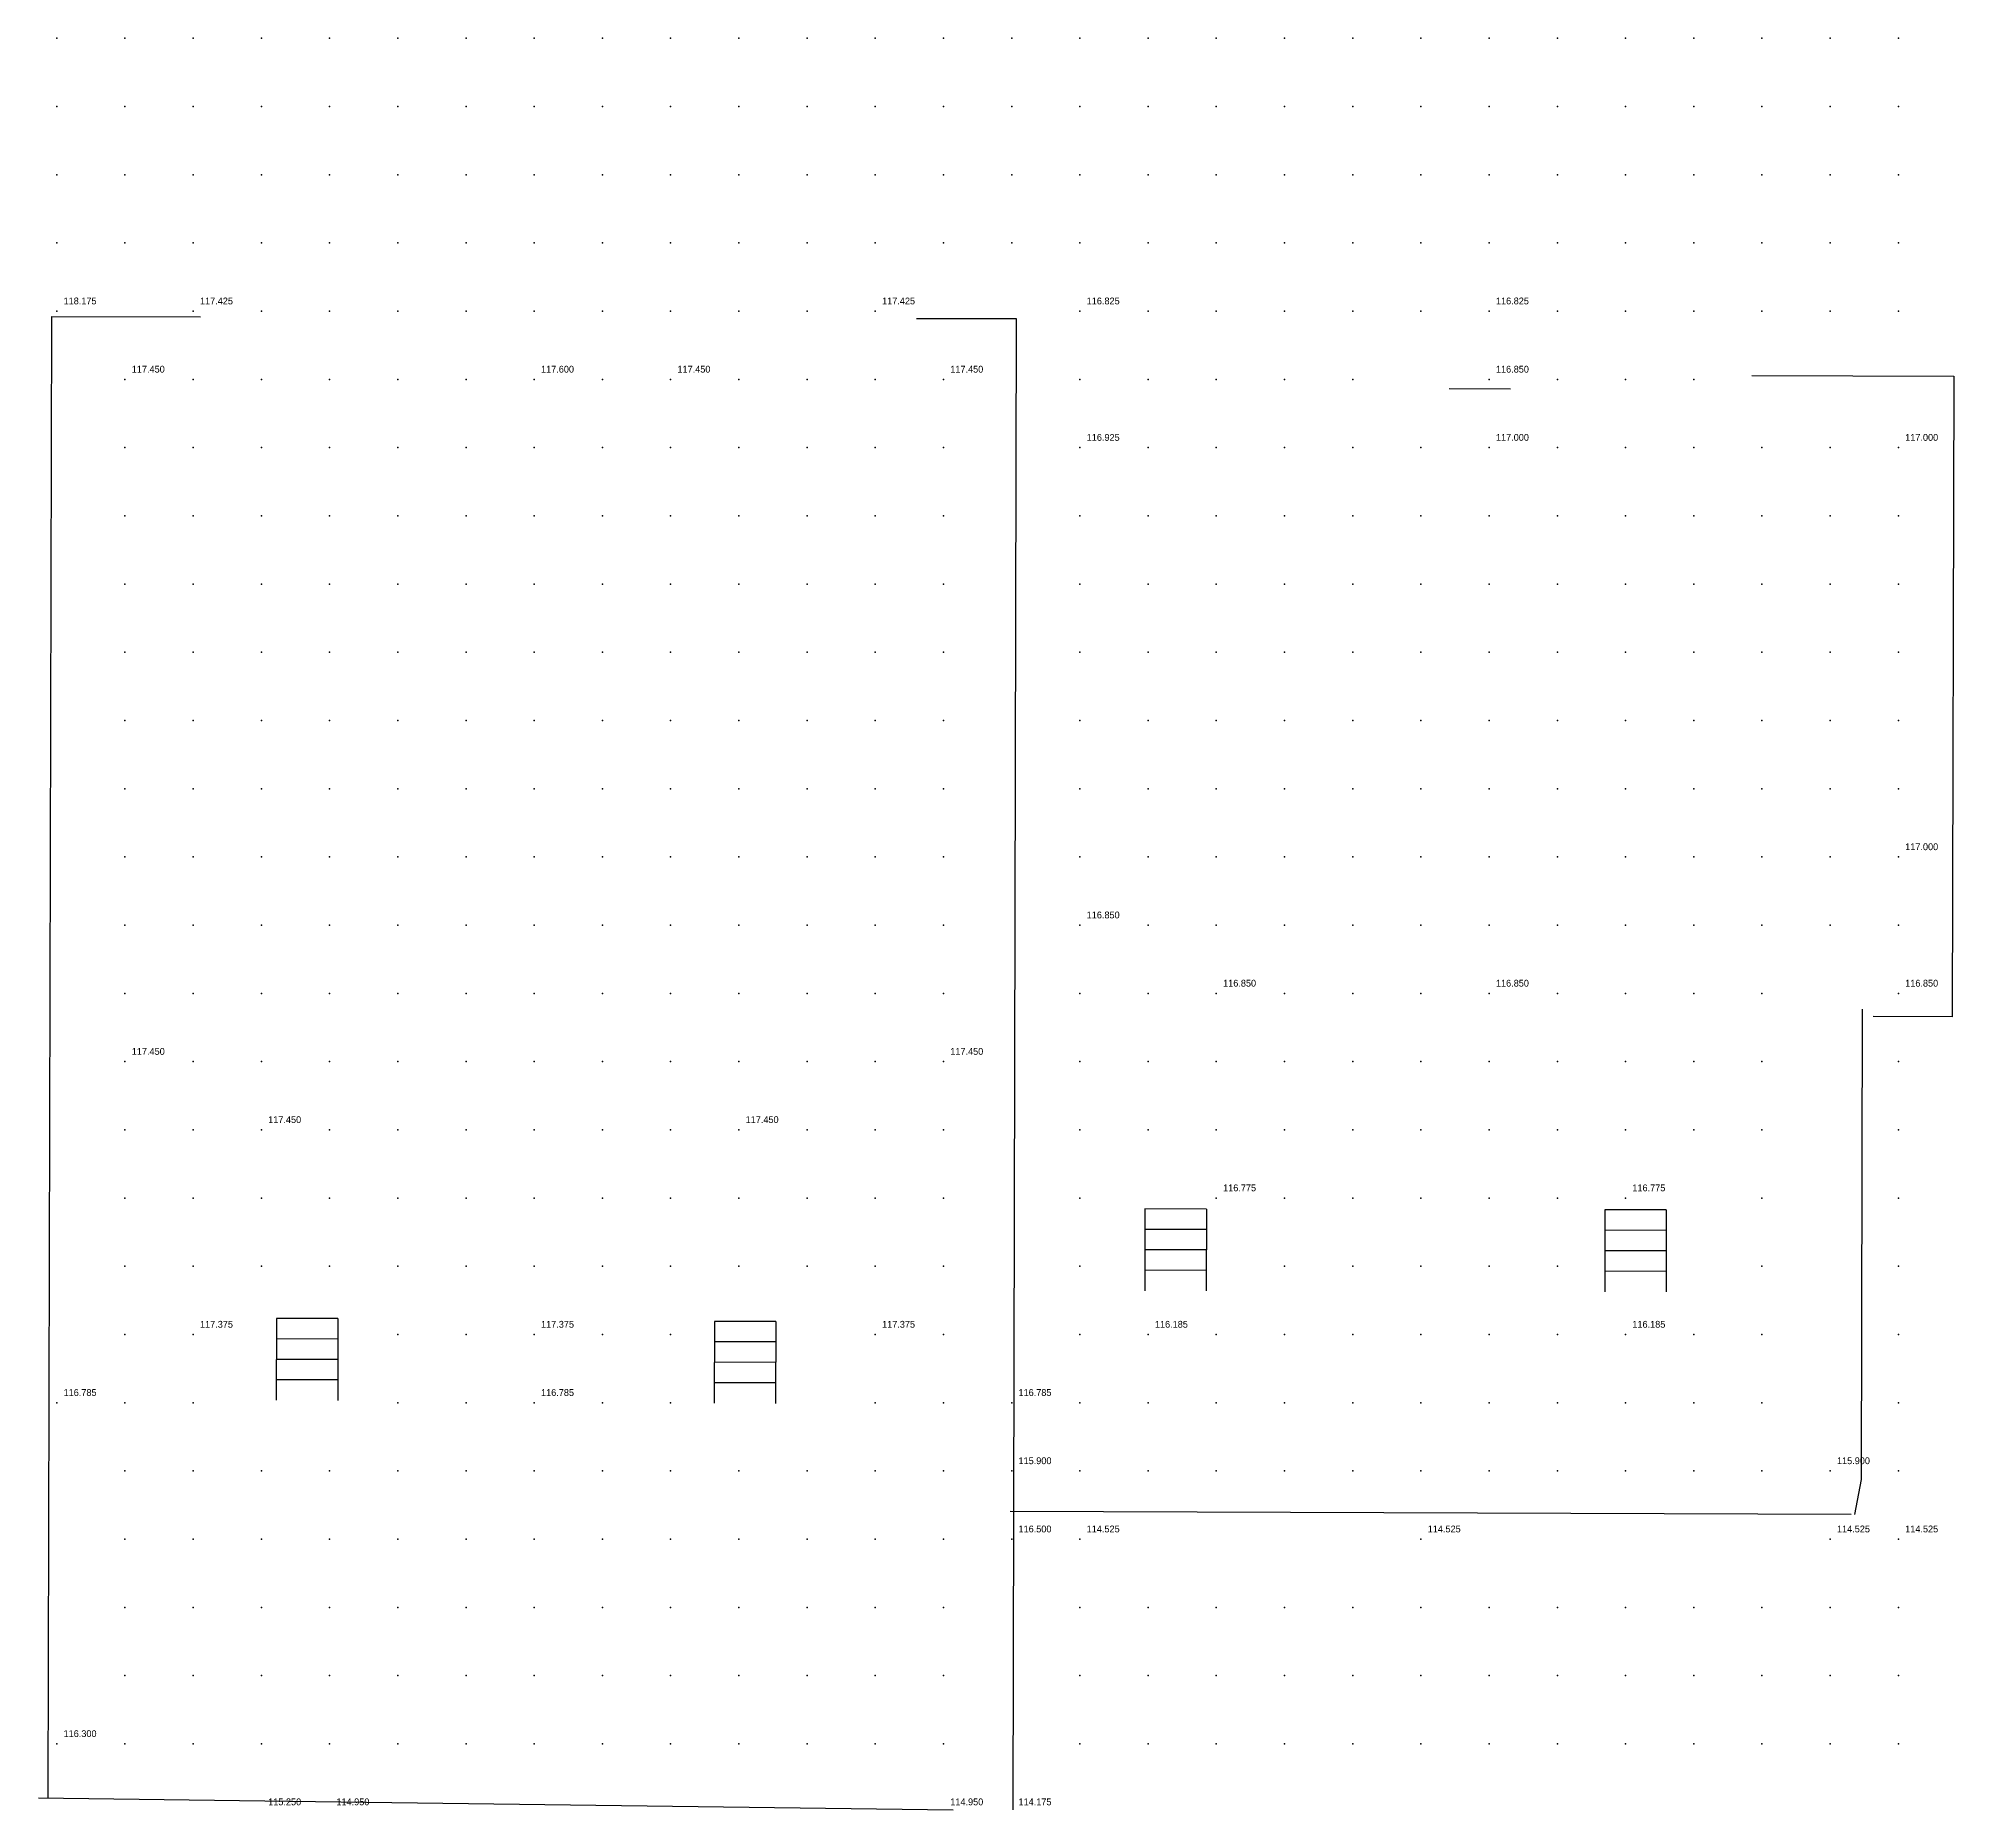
# Model space of a CAD drawing. Header units: metres. Extents: x 287878 to 288137, y 62805 to 63074.
# Drawn here: x 288051.73 to 288079.81, y 62857.04 to 62883 of the extents above; entities that cross this region are included whole.
import ezdxf

# ---------------------------------------------------------------- set-up
doc = ezdxf.new("R2010")
doc.units = ezdxf.units.M
for name, color, linetype in [('BARRIERS', 1, 'Continuous'), ('SURVEY_INTERP', 8, 'Continuous'), ('SURVEY_REAL', 3, 'Continuous')]:
    doc.layers.add(name, color=color, linetype=linetype)

msp = doc.modelspace()

# ---------------------------------------------------------------- linework, layer by layer
at = {"layer": 'BARRIERS'}
for p, q in [((288051.921, 62878.921), (288051.871, 62857.208)), ((288051.921, 62878.921), (288054.105, 62878.919)), ((288066.071, 62878.886), (288064.607, 62878.886)), ((288066.031, 62861.408), (288066.071, 62878.886)), ((288076.853, 62878.057), (288079.811, 62878.05)), ((288079.811, 62878.05), (288079.79, 62868.658)), ((288072.414, 62877.869), (288073.314, 62877.861)), ((288078.47, 62868.768), (288078.454, 62861.877)), ((288079.79, 62868.658), (288078.632, 62868.66)), ((288067.954, 62865.842), (288067.951, 62864.642)), ((288068.854, 62865.84), (288067.954, 62865.842)), ((288068.854, 62865.84), (288068.851, 62864.64)), ((288074.698, 62865.828), (288074.695, 62864.628)), ((288075.598, 62865.826), (288074.698, 62865.828)), ((288075.598, 62865.826), (288075.595, 62864.626)), ((288068.853, 62865.54), (288067.953, 62865.542)), ((288075.597, 62865.526), (288074.697, 62865.528)), ((288068.852, 62865.24), (288067.952, 62865.242)), ((288075.596, 62865.226), (288074.696, 62865.228)), ((288068.851, 62864.94), (288067.951, 62864.942)), ((288075.596, 62864.926), (288074.696, 62864.928)), ((288055.221, 62864.236), (288055.219, 62863.036)), ((288056.121, 62864.234), (288055.221, 62864.236)), ((288056.121, 62864.234), (288056.119, 62863.034)), ((288061.642, 62864.193), (288061.639, 62862.993)), ((288062.542, 62864.191), (288061.642, 62864.193)), ((288062.542, 62864.191), (288062.539, 62862.991)), ((288056.121, 62863.934), (288055.221, 62863.936)), ((288062.541, 62863.891), (288061.641, 62863.893)), ((288056.12, 62863.634), (288055.22, 62863.636)), ((288062.541, 62863.591), (288061.641, 62863.593)), ((288056.119, 62863.334), (288055.219, 62863.336)), ((288062.54, 62863.291), (288061.64, 62863.293)), ((288078.454, 62861.877), (288078.356, 62861.361)), ((288078.306, 62861.361), (288065.976, 62861.408)), ((288066.021, 62857.033), (288066.031, 62861.408)), ((288051.73, 62857.208), (288055.415, 62857.161)), ((288055.415, 62857.161), (288065.141, 62857.035))]:
    msp.add_line(p, q, dxfattribs=at)
at = {"layer": 'SURVEY_INTERP'}
for p in [(288052, 62883, 117.537), (288053, 62883, 117.501), (288054, 62883, 117.465), (288055, 62883, 117.431), (288056, 62883, 117.398), (288057, 62883, 117.368), (288058, 62883, 117.339), (288059, 62883, 117.311), (288060, 62883, 117.282), (288061, 62883, 117.253), (288062, 62883, 117.224), (288063, 62883, 117.193), (288064, 62883, 117.16), (288065, 62883, 117.124), (288066, 62883, 117.084), (288067, 62883, 117.045), (288068, 62883, 117.007), (288069, 62883, 116.971), (288070, 62883, 116.936), (288071, 62883, 116.901), (288072, 62883, 116.867), (288073, 62883, 116.834), (288074, 62883, 116.801), (288075, 62883, 116.767), (288076, 62883, 116.731), (288077, 62883, 116.693), (288078, 62883, 116.654), (288079, 62883, 116.614), (288052, 62882, 117.528), (288053, 62882, 117.487), (288054, 62882, 117.447), (288055, 62882, 117.41), (288056, 62882, 117.376), (288057, 62882, 117.346), (288058, 62882, 117.32), (288059, 62882, 117.295), (288060, 62882, 117.27), (288061, 62882, 117.243), (288062, 62882, 117.216), (288063, 62882, 117.189), (288064, 62882, 117.157), (288065, 62882, 117.116), (288066, 62882, 117.067), (288067, 62882, 117.02), (288068, 62882, 116.98), (288069, 62882, 116.944), (288070, 62882, 116.908), (288071, 62882, 116.873), (288072, 62882, 116.841), (288073, 62882, 116.81), (288074, 62882, 116.779), (288075, 62882, 116.744), (288076, 62882, 116.706), (288077, 62882, 116.667), (288078, 62882, 116.626), (288079, 62882, 116.584), (288052, 62881, 117.538), (288053, 62881, 117.487), (288054, 62881, 117.439), (288055, 62881, 117.397), (288056, 62881, 117.362), (288057, 62881, 117.335), (288058, 62881, 117.317), (288059, 62881, 117.299), (288060, 62881, 117.276), (288061, 62881, 117.25), (288062, 62881, 117.226), (288063, 62881, 117.209), (288064, 62881, 117.187), (288065, 62881, 117.133), (288066, 62881, 117.056), (288067, 62881, 116.992), (288068, 62881, 116.953), (288069, 62881, 116.921), (288070, 62881, 116.886), (288071, 62881, 116.852), (288072, 62881, 116.823), (288073, 62881, 116.799), (288074, 62881, 116.77), (288075, 62881, 116.732), (288076, 62881, 116.689), (288077, 62881, 116.647), (288078, 62881, 116.606), (288079, 62881, 116.563), (288052, 62880, 117.574), (288053, 62880, 117.497), (288054, 62880, 117.44), (288055, 62880, 117.391), (288056, 62880, 117.354), (288057, 62880, 117.336), (288058, 62880, 117.337), (288059, 62880, 117.336), (288060, 62880, 117.313), (288061, 62880, 117.282), (288062, 62880, 117.255), (288063, 62880, 117.261), (288064, 62880, 117.284), (288065, 62880, 117.192), (288066, 62880, 117.041), (288067, 62880, 116.93), (288068, 62880, 116.919), (288069, 62880, 116.902), (288070, 62880, 116.869), (288071, 62880, 116.837), (288072, 62880, 116.817), (288073, 62880, 116.808), (288074, 62880, 116.779), (288075, 62880, 116.73), (288076, 62880, 116.68), (288077, 62880, 116.637), (288078, 62880, 116.6), (288079, 62880, 116.559), (288055, 62879, 117.387), (288056, 62879, 117.347), (288057, 62879, 117.345), (288058, 62879, 117.396), (288059, 62879, 117.446), (288060, 62879, 117.384), (288061, 62879, 117.356), (288062, 62879, 117.296), (288063, 62879, 117.307), (288068, 62879, 116.893), (288069, 62879, 116.889), (288070, 62879, 116.856), (288071, 62879, 116.829), (288072, 62879, 116.821), (288074, 62879, 116.796), (288075, 62879, 116.733), (288076, 62879, 116.674), (288077, 62879, 116.637), (288078, 62879, 116.623), (288079, 62879, 116.599), (288054, 62878, 117.44), (288055, 62878, 117.377), (288056, 62878, 117.334), (288057, 62878, 117.343), (288058, 62878, 117.449), (288060, 62878, 117.432), (288062, 62878, 117.326), (288063, 62878, 117.267), (288064, 62878, 117.315), (288067, 62878, 116.94), (288068, 62878, 116.912), (288069, 62878, 116.881), (288070, 62878, 116.844), (288071, 62878, 116.827), (288074, 62878, 116.816), (288075, 62878, 116.732), (288076, 62878, 116.666), (288053, 62877, 117.476), (288054, 62877, 117.416), (288055, 62877, 117.349), (288056, 62877, 117.305), (288057, 62877, 117.306), (288058, 62877, 117.367), (288059, 62877, 117.426), (288060, 62877, 117.361), (288061, 62877, 117.334), (288062, 62877, 117.257), (288063, 62877, 117.197), (288064, 62877, 117.206), (288065, 62877, 117.217), (288068, 62877, 116.915), (288069, 62877, 116.867), (288070, 62877, 116.826), (288071, 62877, 116.817), (288072, 62877, 116.881), (288074, 62877, 116.858), (288075, 62877, 116.72), (288076, 62877, 116.647), (288077, 62877, 116.642), (288078, 62877, 116.775), (288053, 62876, 117.431), (288054, 62876, 117.365), (288055, 62876, 117.306), (288056, 62876, 117.264), (288057, 62876, 117.248), (288058, 62876, 117.256), (288059, 62876, 117.262), (288060, 62876, 117.238), (288061, 62876, 117.204), (288062, 62876, 117.157), (288063, 62876, 117.115), (288064, 62876, 117.09), (288065, 62876, 117.056), (288067, 62876, 116.93), (288068, 62876, 116.89), (288069, 62876, 116.838), (288070, 62876, 116.796), (288071, 62876, 116.783), (288072, 62876, 116.818), (288073, 62876, 116.86), (288074, 62876, 116.78), (288075, 62876, 116.674), (288076, 62876, 116.609), (288077, 62876, 116.594), (288078, 62876, 116.65), (288079, 62876, 116.682), (288053, 62875, 117.363), (288054, 62875, 117.309), (288055, 62875, 117.259), (288056, 62875, 117.218), (288057, 62875, 117.191), (288058, 62875, 117.175), (288059, 62875, 117.16), (288060, 62875, 117.137), (288061, 62875, 117.107), (288062, 62875, 117.071), (288063, 62875, 117.036), (288064, 62875, 117.004), (288065, 62875, 116.969), (288067, 62875, 116.885), (288068, 62875, 116.842), (288069, 62875, 116.795), (288070, 62875, 116.756), (288071, 62875, 116.732), (288072, 62875, 116.725), (288073, 62875, 116.715), (288074, 62875, 116.67), (288075, 62875, 116.609), (288076, 62875, 116.559), (288077, 62875, 116.531), (288078, 62875, 116.515), (288079, 62875, 116.457), (288053, 62874, 117.308), (288054, 62874, 117.261), (288055, 62874, 117.216), (288056, 62874, 117.175), (288057, 62874, 117.142), (288058, 62874, 117.114), (288059, 62874, 117.089), (288060, 62874, 117.063), (288061, 62874, 117.034), (288062, 62874, 117.002), (288063, 62874, 116.97), (288064, 62874, 116.937), (288065, 62874, 116.904), (288067, 62874, 116.831), (288068, 62874, 116.792), (288069, 62874, 116.751), (288070, 62874, 116.713), (288071, 62874, 116.681), (288072, 62874, 116.656), (288073, 62874, 116.628), (288074, 62874, 116.592), (288075, 62874, 116.55), (288076, 62874, 116.513), (288077, 62874, 116.487), (288078, 62874, 116.463), (288079, 62874, 116.416), (288053, 62873, 117.272), (288054, 62873, 117.227), (288055, 62873, 117.183), (288056, 62873, 117.141), (288057, 62873, 117.103), (288058, 62873, 117.069), (288059, 62873, 117.038), (288060, 62873, 117.008), (288061, 62873, 116.979), (288062, 62873, 116.95), (288063, 62873, 116.92), (288064, 62873, 116.889), (288065, 62873, 116.857), (288067, 62873, 116.791), (288068, 62873, 116.754), (288069, 62873, 116.716), (288070, 62873, 116.677), (288071, 62873, 116.64), (288072, 62873, 116.607), (288073, 62873, 116.575), (288074, 62873, 116.54), (288075, 62873, 116.505), (288076, 62873, 116.481), (288077, 62873, 116.475), (288078, 62873, 116.488), (288079, 62873, 116.479), (288053, 62872, 117.259), (288054, 62872, 117.212), (288055, 62872, 117.164), (288056, 62872, 117.117), (288057, 62872, 117.074), (288058, 62872, 117.035), (288059, 62872, 117.001), (288060, 62872, 116.97), (288061, 62872, 116.942), (288062, 62872, 116.916), (288063, 62872, 116.889), (288064, 62872, 116.862), (288065, 62872, 116.833), (288067, 62872, 116.776), (288068, 62872, 116.74), (288069, 62872, 116.698), (288070, 62872, 116.654), (288071, 62872, 116.614), (288072, 62872, 116.58), (288073, 62872, 116.547), (288074, 62872, 116.51), (288075, 62872, 116.475), (288076, 62872, 116.458), (288077, 62872, 116.49), (288078, 62872, 116.606), (288079, 62872, 116.714), (288053, 62871, 117.273), (288054, 62871, 117.218), (288055, 62871, 117.162), (288056, 62871, 117.108), (288057, 62871, 117.057), (288058, 62871, 117.012), (288059, 62871, 116.976), (288060, 62871, 116.947), (288061, 62871, 116.923), (288062, 62871, 116.903), (288063, 62871, 116.884), (288064, 62871, 116.864), (288065, 62871, 116.839), (288067, 62871, 116.802), (288068, 62871, 116.758), (288069, 62871, 116.705), (288070, 62871, 116.653), (288071, 62871, 116.606), (288072, 62871, 116.58), (288073, 62871, 116.56), (288074, 62871, 116.513), (288075, 62871, 116.457), (288076, 62871, 116.434), (288077, 62871, 116.488), (288078, 62871, 116.713), (288053, 62870, 117.32), (288054, 62870, 117.25), (288055, 62870, 117.181), (288056, 62870, 117.114), (288057, 62870, 117.052), (288058, 62870, 117), (288059, 62870, 116.962), (288060, 62870, 116.939), (288061, 62870, 116.928), (288062, 62870, 116.919), (288063, 62870, 116.911), (288064, 62870, 116.912), (288065, 62870, 116.896), (288068, 62870, 116.784), (288069, 62870, 116.754), (288070, 62870, 116.682), (288071, 62870, 116.611), (288072, 62870, 116.627), (288073, 62870, 116.676), (288074, 62870, 116.574), (288075, 62870, 116.45), (288076, 62870, 116.394), (288077, 62870, 116.422), (288078, 62870, 116.553), (288079, 62870, 116.67), (288053, 62869, 117.393), (288054, 62869, 117.307), (288055, 62869, 117.222), (288056, 62869, 117.142), (288057, 62869, 117.059), (288058, 62869, 116.995), (288059, 62869, 116.957), (288060, 62869, 116.949), (288061, 62869, 116.969), (288062, 62869, 116.984), (288063, 62869, 116.979), (288064, 62869, 117.035), (288065, 62869, 117.109), (288067, 62869, 116.814), (288068, 62869, 116.776), (288070, 62869, 116.71), (288071, 62869, 116.6), (288072, 62869, 116.673), (288074, 62869, 116.636), (288075, 62869, 116.424), (288076, 62869, 116.335), (288077, 62869, 116.323), (288054, 62868, 117.353), (288055, 62868, 117.308), (288056, 62868, 117.203), (288057, 62868, 117.074), (288058, 62868, 116.993), (288059, 62868, 116.956), (288060, 62868, 116.974), (288061, 62868, 117.074), (288062, 62868, 117.174), (288063, 62868, 117.081), (288064, 62868, 117.149), (288067, 62868, 116.789), (288068, 62868, 116.709), (288069, 62868, 116.708), (288070, 62868, 116.618), (288071, 62868, 116.533), (288072, 62868, 116.559), (288073, 62868, 116.624), (288074, 62868, 116.497), (288075, 62868, 116.339), (288076, 62868, 116.253), (288077, 62868, 116.225), (288079, 62868, 116.357), (288053, 62867, 117.377), (288054, 62867, 117.339), (288056, 62867, 117.257), (288057, 62867, 117.074), (288058, 62867, 116.986), (288059, 62867, 116.954), (288060, 62867, 116.984), (288061, 62867, 117.167), (288063, 62867, 117.158), (288064, 62867, 117.043), (288065, 62867, 117.096), (288067, 62867, 116.701), (288068, 62867, 116.594), (288069, 62867, 116.539), (288070, 62867, 116.478), (288071, 62867, 116.42), (288072, 62867, 116.394), (288073, 62867, 116.371), (288074, 62867, 116.302), (288075, 62867, 116.217), (288076, 62867, 116.154), (288077, 62867, 116.123), (288079, 62867, 116.217), (288053, 62866, 117.288), (288054, 62866, 117.264), (288055, 62866, 117.271), (288056, 62866, 117.162), (288057, 62866, 117.037), (288058, 62866, 116.981), (288059, 62866, 116.967), (288060, 62866, 116.964), (288061, 62866, 117.039), (288062, 62866, 117.141), (288063, 62866, 117.03), (288064, 62866, 116.935), (288065, 62866, 116.855), (288067, 62866, 116.559), (288070, 62866, 116.349), (288071, 62866, 116.299), (288072, 62866, 116.254), (288073, 62866, 116.21), (288074, 62866, 116.161), (288077, 62866, 116.017), (288079, 62866, 116.007), (288053, 62865, 117.25), (288054, 62865, 117.247), (288055, 62865, 117.17), (288056, 62865, 117.065), (288057, 62865, 116.993), (288058, 62865, 117.017), (288059, 62865, 117.086), (288060, 62865, 116.987), (288061, 62865, 116.917), (288062, 62865, 116.922), (288063, 62865, 116.972), (288064, 62865, 117.042), (288065, 62865, 116.858), (288067, 62865, 116.403), (288070, 62865, 116.236), (288071, 62865, 116.185), (288072, 62865, 116.136), (288073, 62865, 116.098), (288074, 62865, 116.089), (288077, 62865, 115.919), (288079, 62865, 115.811), (288053, 62864, 117.25), (288057, 62864, 116.945), (288058, 62864, 117.044), (288060, 62864, 117.019), (288061, 62864, 116.85), (288065, 62864, 116.952), (288067, 62864, 116.291), (288069, 62864, 116.192), (288070, 62864, 116.14), (288071, 62864, 116.077), (288072, 62864, 116.026), (288073, 62864, 116.007), (288074, 62864, 116.069), (288076, 62864, 116.018), (288077, 62864, 115.81), (288079, 62864, 115.603), (288053, 62863, 117.165), (288054, 62863, 117.172), (288057, 62863, 116.861), (288058, 62863, 116.88), (288060, 62863, 116.853), (288061, 62863, 116.753), (288064, 62863, 116.956), (288065, 62863, 116.724), (288067, 62863, 116.25), (288068, 62863, 116.177), (288069, 62863, 116.117), (288070, 62863, 116.033), (288071, 62863, 115.958), (288072, 62863, 115.906), (288073, 62863, 115.891), (288074, 62863, 115.939), (288075, 62863, 115.991), (288076, 62863, 115.85), (288077, 62863, 115.63), (288079, 62863, 115.32), (288053, 62862, 117.024), (288054, 62862, 116.956), (288055, 62862, 116.873), (288056, 62862, 116.789), (288057, 62862, 116.748), (288058, 62862, 116.754), (288059, 62862, 116.76), (288060, 62862, 116.708), (288061, 62862, 116.616), (288062, 62862, 116.558), (288063, 62862, 116.552), (288064, 62862, 116.534), (288065, 62862, 116.418), (288067, 62862, 116.136), (288068, 62862, 116.052), (288069, 62862, 115.972), (288070, 62862, 115.887), (288071, 62862, 115.814), (288072, 62862, 115.762), (288073, 62862, 115.736), (288074, 62862, 115.731), (288075, 62862, 115.705), (288076, 62862, 115.594), (288077, 62862, 115.39), (288079, 62862, 114.878), (288053, 62861, 116.861), (288054, 62861, 116.785), (288055, 62861, 116.712), (288056, 62861, 116.648), (288057, 62861, 116.608), (288058, 62861, 116.593), (288059, 62861, 116.575), (288060, 62861, 116.522), (288061, 62861, 116.446), (288062, 62861, 116.378), (288063, 62861, 116.324), (288064, 62861, 116.261), (288065, 62861, 116.168), (288053, 62860, 116.705), (288054, 62860, 116.628), (288055, 62860, 116.555), (288056, 62860, 116.493), (288057, 62860, 116.447), (288058, 62860, 116.413), (288059, 62860, 116.378), (288060, 62860, 116.327), (288061, 62860, 116.261), (288062, 62860, 116.191), (288063, 62860, 116.12), (288064, 62860, 116.039), (288065, 62860, 115.944), (288067, 62860, 115.732), (288068, 62860, 115.639), (288069, 62860, 115.561), (288070, 62860, 115.492), (288071, 62860, 115.433), (288072, 62860, 115.387), (288073, 62860, 115.356), (288074, 62860, 115.329), (288075, 62860, 115.288), (288076, 62860, 115.217), (288077, 62860, 115.1), (288078, 62860, 114.916), (288079, 62860, 114.775), (288053, 62859, 116.58), (288054, 62859, 116.477), (288055, 62859, 116.392), (288056, 62859, 116.324), (288057, 62859, 116.271), (288058, 62859, 116.228), (288059, 62859, 116.185), (288060, 62859, 116.135), (288061, 62859, 116.074), (288062, 62859, 116.003), (288063, 62859, 115.924), (288064, 62859, 115.832), (288065, 62859, 115.724), (288067, 62859, 115.472), (288068, 62859, 115.369), (288069, 62859, 115.301), (288070, 62859, 115.246), (288071, 62859, 115.188), (288072, 62859, 115.144), (288073, 62859, 115.129), (288074, 62859, 115.124), (288075, 62859, 115.101), (288076, 62859, 115.055), (288077, 62859, 114.994), (288078, 62859, 114.934), (288079, 62859, 114.904), (288053, 62858, 116.465), (288054, 62858, 116.318), (288055, 62858, 116.213), (288056, 62858, 116.135), (288057, 62858, 116.078), (288058, 62858, 116.034), (288059, 62858, 115.992), (288060, 62858, 115.945), (288061, 62858, 115.887), (288062, 62858, 115.817), (288063, 62858, 115.733), (288064, 62858, 115.632), (288065, 62858, 115.504), (288067, 62858, 115.15), (288068, 62858, 115.016), (288069, 62858, 114.992), (288070, 62858, 114.973), (288071, 62858, 114.896), (288072, 62858, 114.832), (288073, 62858, 114.86), (288074, 62858, 114.908), (288075, 62858, 114.908), (288076, 62858, 114.866), (288077, 62858, 114.819), (288078, 62858, 114.801), (288079, 62858, 114.819)]:
    msp.add_point(p, dxfattribs=at)
at = {"layer": 'SURVEY_REAL'}
for p in [(288052, 62879, 118.175), (288054, 62879, 117.425), (288064, 62879, 117.425), (288067, 62879, 116.825), (288073, 62879, 116.825), (288053, 62878, 117.45), (288059, 62878, 117.6), (288061, 62878, 117.45), (288065, 62878, 117.45), (288073, 62878, 116.85), (288067, 62877, 116.925), (288073, 62877, 117), (288079, 62877, 117), (288079, 62871, 117), (288067, 62870, 116.85), (288069, 62869, 116.85), (288073, 62869, 116.85), (288079, 62869, 116.85), (288053, 62868, 117.45), (288065, 62868, 117.45), (288055, 62867, 117.45), (288062, 62867, 117.45), (288069, 62866, 116.775), (288075, 62866, 116.775), (288054, 62864, 117.375), (288059, 62864, 117.375), (288064, 62864, 117.375), (288068, 62864, 116.185), (288075, 62864, 116.185), (288052, 62863, 116.785), (288059, 62863, 116.785), (288066, 62863, 116.785), (288066, 62862, 115.9), (288078, 62862, 115.9), (288066, 62861, 116.5), (288067, 62861, 114.525), (288072, 62861, 114.525), (288078, 62861, 114.525), (288079, 62861, 114.525), (288052, 62858, 116.3)]:
    msp.add_point(p, dxfattribs=at)

# ---------------------------------------------------------------- texts
for s, p in [('118.175', (288052.1, 62879.1, 118.175)), ('117.425', (288054.1, 62879.1, 117.425)), ('117.425', (288064.1, 62879.1, 117.425)), ('116.825', (288067.1, 62879.1, 116.825)), ('116.825', (288073.1, 62879.1, 116.825)), ('117.450', (288053.1, 62878.1, 117.45)), ('117.600', (288059.1, 62878.1, 117.6)), ('117.450', (288061.1, 62878.1, 117.45)), ('117.450', (288065.1, 62878.1, 117.45)), ('116.850', (288073.1, 62878.1, 116.85)), ('116.925', (288067.1, 62877.1, 116.925)), ('117.000', (288073.1, 62877.1, 117)), ('117.000', (288079.1, 62877.1, 117)), ('117.000', (288079.1, 62871.1, 117)), ('116.850', (288067.1, 62870.1, 116.85)), ('116.850', (288069.1, 62869.1, 116.85)), ('116.850', (288073.1, 62869.1, 116.85)), ('116.850', (288079.1, 62869.1, 116.85)), ('117.450', (288053.1, 62868.1, 117.45)), ('117.450', (288065.1, 62868.1, 117.45)), ('117.450', (288055.1, 62867.1, 117.45)), ('117.450', (288062.1, 62867.1, 117.45)), ('116.775', (288069.1, 62866.1, 116.775)), ('116.775', (288075.1, 62866.1, 116.775)), ('117.375', (288054.1, 62864.1, 117.375)), ('117.375', (288059.1, 62864.1, 117.375)), ('117.375', (288064.1, 62864.1, 117.375)), ('116.185', (288068.1, 62864.1, 116.185)), ('116.185', (288075.1, 62864.1, 116.185)), ('116.785', (288052.1, 62863.1, 116.785)), ('116.785', (288059.1, 62863.1, 116.785)), ('116.785', (288066.1, 62863.1, 116.785)), ('115.900', (288066.1, 62862.1, 115.9)), ('115.900', (288078.1, 62862.1, 115.9)), ('116.500', (288066.1, 62861.1, 116.5)), ('114.525', (288067.1, 62861.1, 114.525)), ('114.525', (288072.1, 62861.1, 114.525)), ('114.525', (288078.1, 62861.1, 114.525)), ('114.525', (288079.1, 62861.1, 114.525)), ('116.300', (288052.1, 62858.1, 116.3)), ('115.250', (288055.1, 62857.1, 115.25)), ('114.950', (288056.1, 62857.1, 114.95)), ('114.950', (288065.1, 62857.1, 114.95)), ('114.175', (288066.1, 62857.1, 114.175))]:
    msp.add_text(s, height=0.1, dxfattribs=at).set_placement(p)

doc.saveas('drawing.dxf')
